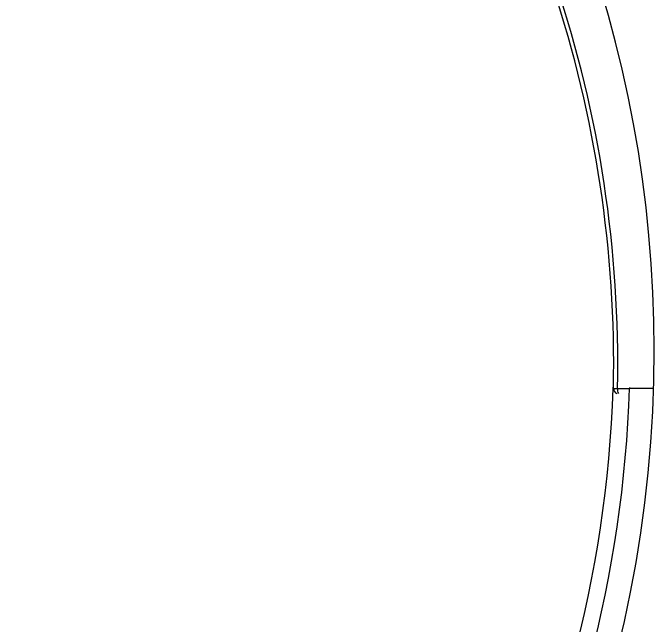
# Model space of a CAD drawing. Extents: x 6 to 134, y 1 to 99.
# Drawn here: x 58.83 to 60.571, y 44.582 to 46.245 of the extents above; entities that cross this region are included whole.
import ezdxf

# ---------------------------------------------------------------- set-up
doc = ezdxf.new("R2010")
doc.units = 0
doc.header["$MEASUREMENT"] = 0
doc.layers.add('OBJECT', color=7, linetype='CONTINUOUS')

msp = doc.modelspace()

# ---------------------------------------------------------------- linework, layer by layer
at = {"layer": 'OBJECT'}
for p, q in [((60.4597, 45.2255), (60.462, 45.2255)), ((60.499, 45.2252), (60.5042, 45.2251)), ((60.5042, 45.2279), (60.5042, 45.2251)), ((60.5675, 45.2251), (60.5042, 45.2251))]:
    msp.add_line(p, q, dxfattribs=at)
at = {"layer": 'OBJECT', "flags": 128}
for points in [[(60.4597, 45.2255), (60.4601, 45.2283), (60.4608, 45.2307)], [(60.4607, 45.2253), (60.4609, 45.2253), (60.4615, 45.2253), (60.4625, 45.2253), (60.4638, 45.2252), (60.4655, 45.2252), (60.4674, 45.2252), (60.4695, 45.2251), (60.4718, 45.2251)], [(60.4718, 45.2251), (60.4897, 45.2251), (60.4988, 45.2251)]]:
    msp.add_lwpolyline(points, dxfattribs=at)
at = {"layer": 'OBJECT'}
for centre, radius, start, end in [((57.1963, 45.3299), 3.375, 98.3863, 0), ((57.1963, 45.3299), 3.375, 0, 81.5866), ((57.1964, 45.29), 3.2761, 358.8645, 37.8084), ((57.1964, 45.29), 3.265, 358.8645, 37.63), ((57.1964, 45.33), 3.265, 331.497, 358.1655), ((57.1964, 45.33), 3.3095, 332.0884, 358.184), ((60.4757, 45.225), 0.015, 178.8645, 248.1468), ((60.4982, 45.2225), 0.0265, 174.3649, 205.5723)]:
    msp.add_arc(centre, radius, start, end, dxfattribs=at)

doc.saveas('drawing.dxf')
